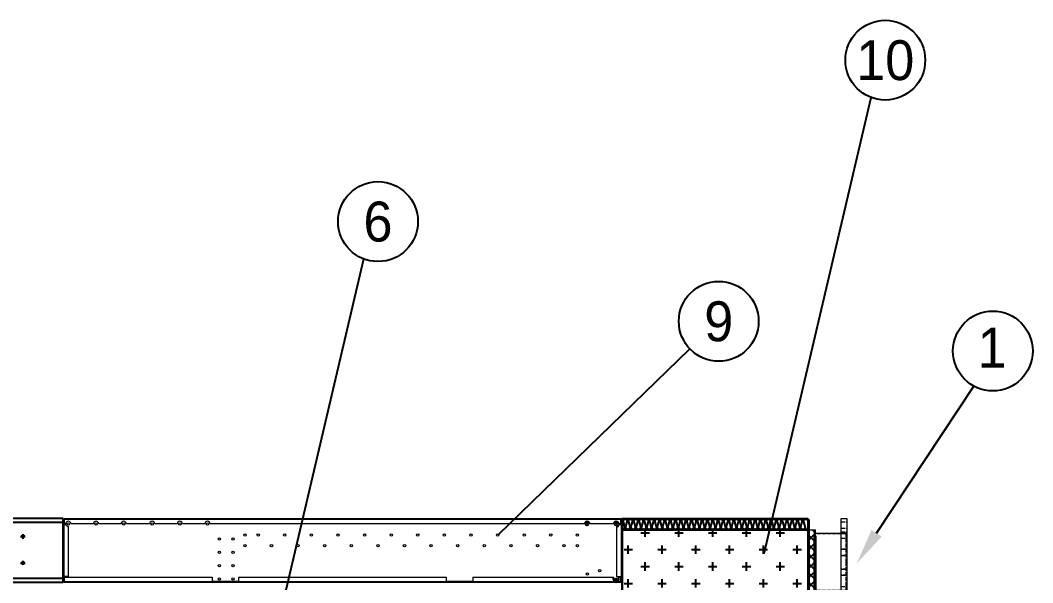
# Model space of a CAD drawing. Header units: millimetres. Extents: x 2784 to 32191, y 2597 to 23392.
# Drawn here: x 15683 to 19489, y 11413 to 13526 of the extents above; entities that cross this region are included whole.
import ezdxf
from ezdxf.enums import TextEntityAlignment as Align

# ---------------------------------------------------------------- set-up
doc = ezdxf.new("R2010")
doc.units = ezdxf.units.MM
doc.linetypes.add('CENTER', pattern=[2, 1.25, -0.25, 0.25, -0.25])
doc.linetypes.add('DASHED', pattern=[15, 12, -3])
for name, color, linetype in [('center', 1, 'CENTER'), ('SMS', 220, 'Continuous'), ('냉각탑_dim', 1, 'Continuous'), ('냉각탑_text', 3, 'Continuous'), ('냉각탑_찬넬방진', 1, 'Continuous')]:
    doc.layers.add(name, color=color, linetype=linetype)
doc.styles.add('돋움', font='Dotum.ttf')

# ---------------------------------------------------------------- blocks, each defined once
blk = doc.blocks.new('sound in')
h = blk.add_hatch()
h.set_pattern_fill('CROSS', color=5, scale=10)
h.set_pattern_definition([(0, (291510.535, 361168.07), (63.5, 63.5), [31.75, -95.25]), (90, (291526.41, 361152.2), (-63.5, 63.5), [31.75, -95.25])])
h.paths.add_polyline_path([(975420.2, 350230.3), (974721.8, 350230.3), (974721.8, 347272.3), (975420.2, 347272.3)])
at = {"ltscale": 500}
h = blk.add_hatch(dxfattribs=at)
h.set_pattern_fill('ANSI37', color=251, scale=200)
h.set_pattern_definition([(45, (944046.12, 334163.924), (-17.67767, 17.67767), []), (135, (944046.12, 334163.924), (-17.67767, -17.67767), [])])
h.paths.add_polyline_path([(975445.2, 349607.8), (975445.2, 350229.6), (975423.4, 350229.6), (975423.4, 347312.3), (975445.2, 347312.3), (975445.2, 346736.8)])
for p, q in [((974720.2, 350272.3), (975420.2, 350272.3)), ((974720.2, 350270.7), (975418.6, 350270.7))]:
    blk.add_line(p, q, dxfattribs=at)
at = {"lineweight": 5}
for p, q in [((974720.2, 350272.3), (974720.2, 347272.3)), ((975448.4, 347312.3), (975420.2, 347312.3)), ((975420.2, 347272.3), (974720.2, 347272.3))]:
    blk.add_line(p, q, dxfattribs=at)
for p, q in [((975420.2, 350272.3), (975420.2, 347272.3)), ((974720.2, 350231.9), (975420.2, 350231.9)), ((974720.2, 350230.3), (975420.2, 350230.3)), ((975420.2, 350231.9), (975420.2, 347272.3))]:
    blk.add_line(p, q)
at = {"color": 251, "ltscale": 500}
for p, q in [((975420.2, 350269.3), (975420.2, 347272.3)), ((975423.4, 350269.3), (975423.4, 347312.3)), ((975445.2, 347312.3), (975445.2, 350207.8)), ((975448.4, 350207.8), (975448.4, 347312.3))]:
    blk.add_line(p, q, dxfattribs=at)
at = {"layer": 'SMS', "color": 5}
for points in [[(975199.2, 350231.9, -0.420076), (975194.4, 350242.2), (975199.4, 350260.5, 1.449198), (975184.5, 350260.5), (975189.4, 350242.2, -0.524856), (975181.9, 350231.4, -0.524856), (975174.5, 350242.2), (975179.4, 350260.5, 1.449198), (975164.5, 350260.5), (975169.5, 350242.2, -0.524856), (975162, 350231.4, -0.524856), (975154.5, 350242.2), (975159.5, 350260.5, 1.449198), (975144.6, 350260.5), (975149.5, 350242.2, -0.524856), (975142, 350231.4, -0.524856), (975134.6, 350242.2), (975139.5, 350260.5, 1.449198), (975124.6, 350260.5), (975129.6, 350242.2, -0.524856), (975122.1, 350231.4, -0.524856), (975114.6, 350242.2), (975119.6, 350260.5, 1.449198), (975104.7, 350260.5), (975109.6, 350242.2, -0.524856), (975102.1, 350231.4, -0.524856), (975094.7, 350242.2), (975099.6, 350260.5, 1.449198), (975084.7, 350260.5), (975089.7, 350242.2, -0.524856), (975082.2, 350231.4, -0.524856), (975074.7, 350242.2), (975079.7, 350260.5, 1.449198), (975064.8, 350260.5), (975069.7, 350242.2, -0.524856), (975062.2, 350231.4, -0.524856), (975054.8, 350242.2), (975059.7, 350260.5, 1.449198), (975044.8, 350260.5), (975049.8, 350242.2, -0.524856), (975042.3, 350231.4, -0.524856), (975034.8, 350242.2), (975039.8, 350260.5, 1.449198), (975024.9, 350260.5), (975029.8, 350242.2, -0.524856), (975022.3, 350231.4, -0.524856), (975014.9, 350242.2), (975019.8, 350260.5, 1.449198), (975004.9, 350260.5), (975009.9, 350242.2, -0.524856), (975002.4, 350231.4, -0.524856), (974994.9, 350242.2), (974999.9, 350260.5, 1.449198), (974985, 350260.5), (974989.9, 350242.2, -0.524856), (974982.4, 350231.4, -0.524856), (974975, 350242.2), (974979.9, 350260.5, 1.449198), (974965, 350260.5), (974970, 350242.2, -0.524856), (974962.5, 350231.4, -0.524856), (974955, 350242.2), (974960, 350260.5, 1.449198), (974945.1, 350260.5), (974950, 350242.2, -0.524856), (974942.5, 350231.4, -0.524856), (974935.1, 350242.2), (974940, 350260.5, 1.449198), (974925.1, 350260.5), (974930.1, 350242.2, -0.524856), (974922.6, 350231.4, -0.524856), (974915.1, 350242.2), (974920.1, 350260.5, 1.449198), (974905.2, 350260.5), (974910.1, 350242.2, -0.524856), (974902.6, 350231.4, -0.524856), (974895.2, 350242.2), (974900.1, 350260.5, 1.449198), (974885.2, 350260.5), (974890.2, 350242.2, -0.524856), (974882.7, 350231.4, -0.524856), (974875.2, 350242.2), (974880.2, 350260.5, 1.449198), (974865.3, 350260.5), (974870.2, 350242.2, -0.524856), (974862.7, 350231.4, -0.524856), (974855.3, 350242.2), (974860.2, 350260.5, 1.449198), (974845.3, 350260.5), (974850.3, 350242.2, -0.524856), (974842.8, 350231.4, -0.524856), (974835.3, 350242.2), (974840.3, 350260.5, 1.449198), (974825.4, 350260.5), (974830.3, 350242.2, -0.524856), (974822.8, 350231.4, -0.524856), (974815.4, 350242.2), (974820.3, 350260.5, 1.449198), (974805.4, 350260.5), (974810.4, 350242.2, -0.524856), (974802.9, 350231.4, -0.524856), (974795.4, 350242.2), (974800.4, 350260.5, 1.449198), (974785.5, 350260.5), (974790.4, 350242.2, -0.524856), (974782.9, 350231.4, -0.524856), (974775.5, 350242.2), (974780.4, 350260.5, 1.449198), (974765.5, 350260.5), (974770.5, 350242.2, -0.524856), (974763, 350231.4, -0.524856), (974755.5, 350242.2), (974760.5, 350260.5, 1.449198), (974745.6, 350260.5), (974750.5, 350242.2, -0.524856), (974743, 350231.4, -0.524856), (974735.6, 350242.2), (974740.5, 350260.5, 1.449198), (974725.6, 350260.5), (974730.6, 350242.2, -0.420076), (974725.8, 350231.9, -0.420076)], [(975418.6, 350266.6, 0.968257), (975403.9, 350260.5), (975408.9, 350242.2, -0.524856), (975401.4, 350231.4, -0.524856), (975393.9, 350242.2), (975398.9, 350260.5, 1.449198), (975384, 350260.5), (975388.9, 350242.2, -0.524856), (975381.4, 350231.4, -0.524856), (975374, 350242.2), (975378.9, 350260.5, 1.449198), (975364, 350260.5), (975369, 350242.2, -0.524856), (975361.5, 350231.4, -0.524856), (975354, 350242.2), (975359, 350260.5, 1.449198), (975344.1, 350260.5), (975349, 350242.2, -0.524856), (975341.5, 350231.4, -0.524856), (975334.1, 350242.2), (975339, 350260.5, 1.449198), (975324.1, 350260.5), (975329.1, 350242.2, -0.524856), (975321.6, 350231.4, -0.524856), (975314.1, 350242.2), (975319.1, 350260.5, 1.449198), (975304.2, 350260.5), (975309.1, 350242.2, -0.524856), (975301.6, 350231.4, -0.524856), (975294.2, 350242.2), (975299.1, 350260.5, 1.449198), (975284.2, 350260.5), (975289.2, 350242.2, -0.524856), (975281.7, 350231.4, -0.524856), (975274.2, 350242.2), (975279.2, 350260.5, 1.449198), (975264.3, 350260.5), (975269.2, 350242.2, -0.524856), (975261.7, 350231.4, -0.524856), (975254.3, 350242.2), (975259.2, 350260.5, 1.449198), (975244.3, 350260.5), (975249.3, 350242.2, -0.524856), (975241.8, 350231.4, -0.524856), (975234.3, 350242.2), (975239.3, 350260.5, 1.449198), (975224.4, 350260.5), (975229.3, 350242.2, -0.524856), (975221.8, 350231.4, -0.524856), (975214.4, 350242.2), (975219.3, 350260.5, 1.449198), (975204.4, 350260.5), (975209.4, 350242.2, -0.524856), (975201.9, 350231.4, -0.524856), (975194.4, 350242.2), (975199.4, 350260.5, 1.449198), (975184.5, 350260.5), (975189.4, 350242.2, -0.420076), (975184.6, 350231.9)]]:
    blk.add_lwpolyline(points, format="xyb", dxfattribs=at)
blk = doc.blocks.new('P')
at = {"color": 7, "lineweight": 13, "ltscale": 1.25}
for p, q in [((957746.2, 403806.1), (957746.2, 403903.3)), ((957962.5, 403806.1), (957962.5, 403903.3)), ((957689.3, 403806.1), (957689.3, 403784.1)), ((957689.3, 403806.1), (958019.3, 403806.1)), ((958019.3, 403806.1), (958019.3, 403784.1)), ((957689.3, 403784.1), (958019.3, 403784.1))]:
    blk.add_line(p, q, dxfattribs=at)
at = {"color": 7, "linetype": 'DASHED', "lineweight": 13, "ltscale": 1.25}
for p, q in [((957748.2, 403789.1), (957748.2, 403903.3)), ((957960.5, 403789.1), (957960.5, 403903.3)), ((957702.8, 403806.1), (957702.8, 403784.1)), ((957702.8, 403806.1), (957702.8, 403784.1)), ((957725.8, 403806.1), (957725.8, 403784.1)), ((957725.8, 403806.1), (957725.8, 403784.1)), ((957740.3, 403806.1), (957740.3, 403784.1)), ((957740.3, 403806.1), (957740.3, 403784.1)), ((957745.3, 403784.1), (957745.3, 403806.1)), ((957746.2, 403789.1), (957746.2, 403806.1)), ((957763.3, 403806.1), (957763.3, 403784.1)), ((957763.3, 403806.1), (957763.3, 403784.1)), ((957805.3, 403784.1), (957805.3, 403806.1)), ((957805.3, 403806.1), (957805.3, 403784.1)), ((957828.3, 403784.1), (957828.3, 403806.1)), ((957828.3, 403806.1), (957828.3, 403784.1)), ((957880.3, 403784.1), (957880.3, 403806.1)), ((957880.3, 403806.1), (957880.3, 403784.1)), ((957903.3, 403784.1), (957903.3, 403806.1)), ((957903.3, 403806.1), (957903.3, 403784.1)), ((957945.3, 403806.1), (957945.3, 403784.1)), ((957945.3, 403806.1), (957945.3, 403784.1)), ((957962.5, 403789.1), (957962.5, 403806.1)), ((957963.3, 403784.1), (957963.3, 403806.1)), ((957968.3, 403806.1), (957968.3, 403784.1)), ((957968.3, 403806.1), (957968.3, 403784.1)), ((957982.9, 403806.1), (957982.9, 403784.1)), ((957982.9, 403806.1), (957982.9, 403784.1)), ((958005.9, 403806.1), (958005.9, 403784.1)), ((958005.9, 403806.1), (958005.9, 403784.1)), ((957854.3, 403789.1), (957746.2, 403789.1)), ((957962.5, 403789.1), (957854.3, 403789.1))]:
    blk.add_line(p, q, dxfattribs=at)
at = {"layer": '냉각탑_찬넬방진', "ltscale": 150}
for p, q in [((957746.2, 403903.3), (957748.2, 403903.3)), ((957960.5, 403903.3), (957962.5, 403903.3))]:
    blk.add_line(p, q, dxfattribs=at)
blk = doc.blocks.new('1')
for p, q in [((15843.7, 11653.8), (13443.7, 11653.8)), ((15843.7, 11653.8), (13443.7, 11653.8)), ((15843.7, 11653.8), (14545.7, 11653.8)), ((15843.7, 11653.8), (14545.7, 11653.8)), ((17943.7, 11653.8), (17943.7, 8653.8)), ((17945.3, 11652.2), (17945.3, 11613.4)), ((15847.7, 11638.8), (13458.7, 11638.8)), ((17945.3, 11611.8), (17945.3, 8655.4)), ((15843.7, 11428.8), (13458.7, 11428.8)), ((15843.7, 11413.8), (13443.7, 11413.8))]:
    blk.add_line(p, q)
at = {"color": 7, "lineweight": 35}
blk.add_line((15843.7, 11653.8), (15843.7, 11413.8), dxfattribs=at)
blk.add_line((15843.7, 11653.8), (15843.7, 11413.8), dxfattribs=at)
blk.add_line((15843.7, 11653.8), (15843.7, 11413.8), dxfattribs=at)
blk.add_line((15843.7, 11653.8), (15843.7, 11413.8), dxfattribs=at)
at = {"color": 7, "lineweight": 15}
for p, q in [((15845.7, 11650.3), (15843.7, 11650.3)), ((15843.7, 11650.3), (15843.7, 11631.8)), ((15845.7, 11631.8), (15845.7, 11650.3)), ((15847.2, 11650.3), (15845.7, 11650.3)), ((15847.2, 11650.3), (15847.2, 11653.8)), ((15847.2, 11653.8), (17940.2, 11653.8)), ((15847.2, 11651.8), (17940.2, 11651.8)), ((15847.2, 11650.3), (15847.2, 11633.8)), ((15937.2, 11653.8), (15937.2, 11651.8)), ((15950.2, 11653.8), (15950.2, 11651.8)), ((15984.7, 11653.8), (15984.7, 11651.8)), ((16002.7, 11653.8), (16002.7, 11651.8)), ((16030.7, 11653.8), (16030.7, 11651.8)), ((16048.7, 11653.8), (16048.7, 11651.8)), ((17738.7, 11653.8), (17738.7, 11651.8)), ((17756.7, 11653.8), (17756.7, 11651.8)), ((17784.7, 11653.8), (17784.7, 11651.8)), ((17802.7, 11653.8), (17802.7, 11651.8)), ((17837.2, 11653.8), (17837.2, 11651.8)), ((17850.2, 11653.8), (17850.2, 11651.8)), ((17940.2, 11650.3), (17940.2, 11653.8)), ((17940.2, 11633.8), (17940.2, 11650.3)), ((17940.2, 11650.3), (17941.7, 11650.3)), ((17941.7, 11650.3), (17941.7, 11631.8)), ((17943.7, 11650.3), (17941.7, 11650.3)), ((17943.7, 11631.8), (17943.7, 11650.3)), ((15843.7, 11631.8), (15847.2, 11631.8)), ((15843.7, 11631.8), (15843.7, 11435.8)), ((15845.7, 11628.3), (15843.7, 11628.3)), ((15845.7, 11619.3), (15843.7, 11619.3)), ((15845.7, 11435.8), (15845.7, 11631.8)), ((15853.7, 11633.8), (15847.2, 11633.8)), ((15847.2, 11631.8), (15853.9, 11631.8)), ((15863.7, 11435.8), (15863.7, 11623.8)), ((15957.7, 11633.8), (15873.7, 11633.8)), ((16061.7, 11633.8), (15977.7, 11633.8)), ((16168.7, 11633.8), (16081.7, 11633.8)), ((16272.7, 11633.8), (16188.7, 11633.8)), ((16376.7, 11633.8), (16292.7, 11633.8)), ((17803.8, 11633.8), (16396.7, 11633.8)), ((17912.8, 11633.8), (17823.7, 11633.8)), ((17923.7, 11622.8), (17923.7, 11435.8)), ((17940.2, 11633.8), (17932.7, 11633.8)), ((17932.7, 11631.8), (17940.2, 11631.8)), ((17943.7, 11631.8), (17940.2, 11631.8)), ((17941.7, 11631.8), (17941.7, 11435.8)), ((17943.7, 11628.3), (17941.7, 11628.3)), ((17943.7, 11619.3), (17941.7, 11619.3)), ((17943.7, 11435.8), (17943.7, 11631.8)), ((15845.7, 11538.3), (15843.7, 11538.3)), ((17943.7, 11538.3), (17941.7, 11538.3)), ((15845.7, 11529.3), (15843.7, 11529.3)), ((17943.7, 11529.3), (17941.7, 11529.3)), ((15845.7, 11448.3), (15843.7, 11448.3)), ((15845.7, 11439.3), (15843.7, 11439.3)), ((15843.7, 11435.8), (15847.2, 11435.8)), ((15843.7, 11435.8), (15843.7, 11417.3)), ((15845.7, 11417.3), (15845.7, 11435.8)), ((15863.7, 11435.8), (15847.2, 11435.8)), ((15847.2, 11433.8), (16403.7, 11433.8)), ((15847.2, 11433.8), (15847.2, 11417.3)), ((16403.7, 11433.8), (16403.7, 11417.3)), ((16503.7, 11433.8), (17283.7, 11433.8)), ((16503.7, 11433.8), (16503.7, 11417.3)), ((17283.7, 11433.8), (17283.7, 11417.3)), ((17383.7, 11433.8), (17912.7, 11433.8)), ((17383.7, 11433.8), (17383.7, 11417.3)), ((17923.7, 11435.8), (17940.2, 11435.8)), ((17932.7, 11433.8), (17940.2, 11433.8)), ((17943.7, 11435.8), (17940.2, 11435.8)), ((17940.2, 11417.3), (17940.2, 11433.8)), ((17943.7, 11448.3), (17941.7, 11448.3)), ((17943.7, 11439.3), (17941.7, 11439.3)), ((17941.7, 11435.8), (17941.7, 11417.3)), ((17943.7, 11417.3), (17943.7, 11435.8)), ((15843.7, 11417.3), (15845.7, 11417.3)), ((15847.2, 11417.3), (15845.7, 11417.3)), ((15847.2, 11417.3), (15847.2, 11413.8)), ((17918.4, 11415.8), (15847.2, 11415.8)), ((17940.2, 11413.8), (15847.2, 11413.8)), ((15865.7, 11413.8), (15865.7, 11415.8)), ((15871.7, 11413.8), (15871.7, 11415.8)), ((16065.7, 11413.8), (16065.7, 11415.8)), ((16071.7, 11413.8), (16071.7, 11415.8)), ((16265.7, 11413.8), (16265.7, 11415.8)), ((16271.7, 11413.8), (16271.7, 11415.8)), ((16503.7, 11417.3), (16403.7, 11417.3)), ((16465.7, 11413.8), (16465.7, 11415.8)), ((16471.7, 11413.8), (16471.7, 11415.8)), ((16665.7, 11413.8), (16665.7, 11415.8)), ((16671.7, 11413.8), (16671.7, 11415.8)), ((16865.7, 11413.8), (16865.7, 11415.8)), ((16871.7, 11413.8), (16871.7, 11415.8)), ((16916.7, 11413.8), (16916.7, 11415.8)), ((16922.7, 11413.8), (16922.7, 11415.8)), ((17116.7, 11413.8), (17116.7, 11415.8)), ((17122.7, 11413.8), (17122.7, 11415.8)), ((17383.7, 11417.3), (17283.7, 11417.3)), ((17316.7, 11413.8), (17316.7, 11415.8)), ((17322.7, 11413.8), (17322.7, 11415.8)), ((17516.7, 11413.8), (17516.7, 11415.8)), ((17522.7, 11413.8), (17522.7, 11415.8)), ((17716.7, 11413.8), (17716.7, 11415.8)), ((17722.7, 11413.8), (17722.7, 11415.8)), ((17916.7, 11413.8), (17916.7, 11415.8)), ((17922.7, 11413.8), (17922.7, 11414.8)), ((17940.2, 11415.8), (17927.1, 11415.8)), ((17940.2, 11417.3), (17940.2, 11413.8)), ((17940.2, 11417.3), (17941.7, 11417.3)), ((17941.7, 11417.3), (17943.7, 11417.3))]:
    blk.add_line(p, q, dxfattribs=at)
at = {"lineweight": 5}
for p, q in [((18646.9, 11650.8), (18643.7, 11650.8)), ((18646.9, 11612), (18671.9, 11612)), ((18668.7, 11589.3), (18668.7, 11612)), ((18671.9, 11589.3), (18671.9, 11612))]:
    blk.add_line(p, q, dxfattribs=at)
at = {"color": 7, "lineweight": 13, "ltscale": 0.002813}
blk.add_line((15843.7, 11466.7), (15843.7, 11465.8), dxfattribs=at)
at = {"color": 7}
for p, q in [((17912.7, 11424.8), (17912.7, 11433.8)), ((17932.7, 11424.8), (17932.7, 11433.8))]:
    blk.add_line(p, q, dxfattribs=at)
at = {"color": 7, "lineweight": 15}
for centre in [(15863.7, 11633.8), (15967.7, 11633.8), (16071.7, 11633.8), (16178.7, 11633.8), (16282.7, 11633.8), (16386.7, 11633.8), (16431.2, 11576.8), (16482.7, 11576.8), (16527.2, 11591.8), (16577.2, 11591.8), (16677.2, 11591.8), (16777.2, 11591.8), (16877.2, 11591.8), (16977.2, 11591.8), (17077.2, 11591.8), (17177.2, 11591.8), (17277.2, 11591.8), (17377.2, 11591.8), (17477.2, 11591.8), (17577.2, 11591.8), (17677.2, 11591.8), (17777.2, 11591.8), (16527.2, 11551.8), (16627.2, 11551.8), (16727.2, 11551.8), (16827.2, 11551.8), (16927.2, 11551.8), (17027.2, 11551.8), (17127.2, 11551.8), (17227.2, 11551.8), (17327.2, 11551.8), (17427.2, 11551.8), (17527.2, 11551.8), (17627.2, 11551.8), (17727.2, 11551.8), (17777.2, 11551.8), (16431.2, 11526.8), (16482.7, 11526.8), (16431.2, 11476.8), (16482.7, 11476.8), (17860.8, 11458), (16431.2, 11426.8), (16482.7, 11426.8), (17814.8, 11445.2)]:
    blk.add_circle(centre, 4.5, dxfattribs=at)
for centre in [(17813.7, 11632.8), (17922.7, 11632.8), (15692.7, 11586.8), (15692.7, 11586.8), (15692.7, 11486.8), (15692.7, 11486.8), (17922.7, 11424.8)]:
    blk.add_circle(centre, 4.5)
for centre, start, end in [((15863.7, 11633.8), 0, 180), ((15863.7, 11633.8), 191.5372, 270), ((15967.7, 11633.8), 0, 180), ((16071.7, 11633.8), 0, 180), ((16178.7, 11633.8), 0, 180), ((16282.7, 11633.8), 0, 180), ((16386.7, 11633.8), 0, 180)]:
    blk.add_arc(centre, 10, start, end, dxfattribs=at)
at = {"color": 7}
for centre, start, end in [((17813.7, 11632.8), 5.7392, 174.2608), ((17922.7, 11632.8), 5.7392, 174.2608), ((17922.7, 11632.8), 275.7392, 354.2608), ((17922.7, 11424.8), 180, 0)]:
    blk.add_arc(centre, 10, start, end, dxfattribs=at)
at = {"layer": 'center'}
for p, q in [((15684.2, 11586.8), (15701.2, 11586.8)), ((15692.7, 11595.3), (15692.7, 11578.3)), ((15692.7, 11495.3), (15692.7, 11478.3)), ((15684.2, 11486.8), (15701.2, 11486.8))]:
    blk.add_line(p, q, dxfattribs=at)
at = {"lineweight": 5, "rotation": 90}
blk.add_blockref('P', (422575.2, -946364.6), dxfattribs=at)
blk = doc.blocks.new('1.')
blk.add_blockref('1', (0, 0))
at = {"lineweight": 5}
blk.add_blockref('sound in', (-956776.5, -338618.5), dxfattribs=at)

msp = doc.modelspace()

# ---------------------------------------------------------------- linework, layer by layer
at = {"layer": '냉각탑_dim', "linetype": 'ByBlock', "lineweight": -2}
for points in [[(18479.1, 11523.2), (18881.6, 13235.6)], [(18902, 11598.4), (19268, 12151.2)]]:
    msp.add_lwpolyline(points, dxfattribs=at)
at = {"layer": '냉각탑_dim', "linetype": 'ByBlock', "lineweight": -2, "elevation": 0}
for points in [[(16572.3, 10916.9), (16974.7, 12629.2)], [(17480.9, 11594.4), (18200.1, 12291.3)]]:
    msp.add_lwpolyline(points, dxfattribs=at)
at = {"layer": '냉각탑_dim', "linetype": 'ByBlock', "lineweight": -2}
for centre in [(18934.4, 13376), (17027.5, 12769.6), (18308.5, 12395), (19338.9, 12283.4)]:
    msp.add_circle(centre, 150, dxfattribs=at)
at = {"layer": '냉각탑_dim'}
msp.add_solid([(18883, 11610.9), (18826.7, 11484.7), (18920.9, 11585.8)], dxfattribs=at)

# ---------------------------------------------------------------- block references
msp.add_blockref('1.', (0, 0))

# ---------------------------------------------------------------- texts
at = {"layer": '냉각탑_text', "style": '돋움'}
for s, p in [('10', (18934.4, 13376)), ('6', (17027.5, 12769.6)), ('9', (18308.5, 12395)), ('1', (19336.1, 12296))]:
    msp.add_text(s, height=150, dxfattribs=at).set_placement(p, align=Align.MIDDLE_CENTER)

doc.saveas('drawing.dxf')
